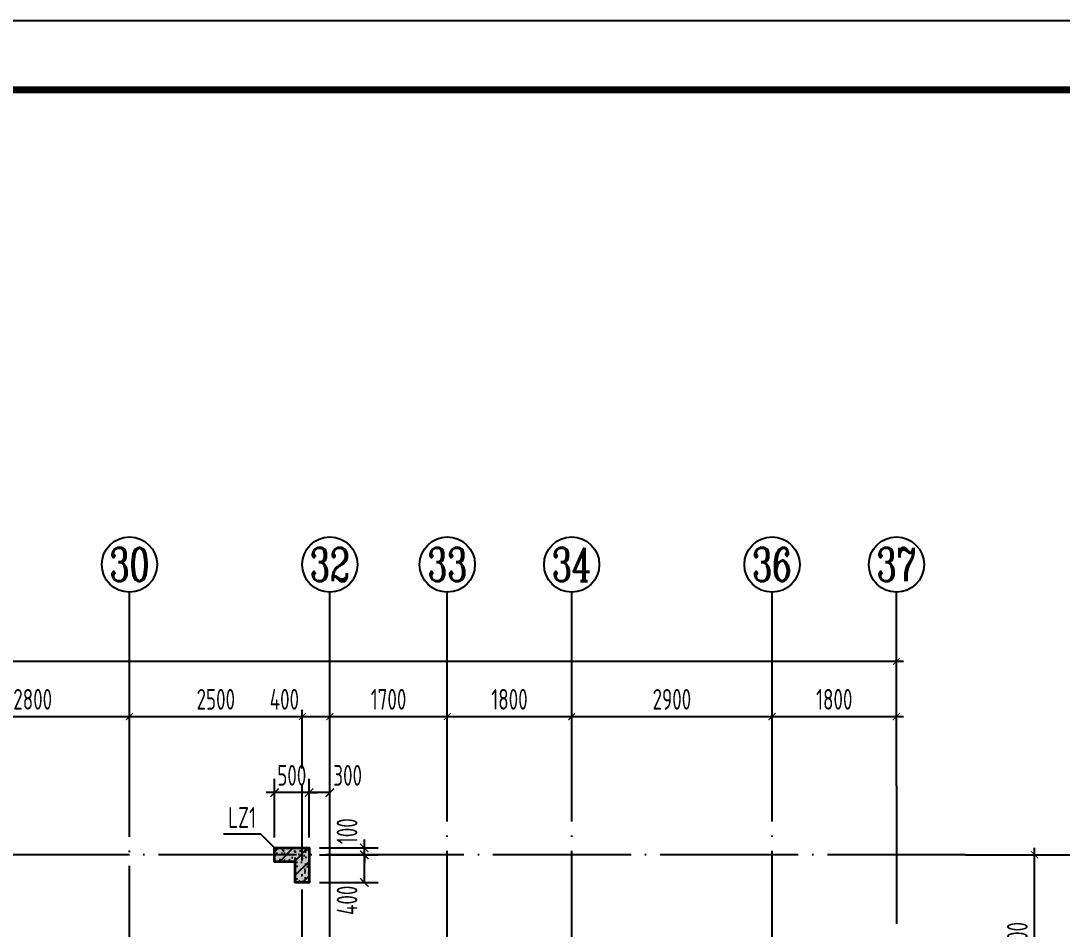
# Model space of a CAD drawing. Extents: x -668857 to 185752, y -270966 to 286822.
# Drawn here: x -280121 to -265051, y 143997 to 157141 of the extents above; entities that cross this region are included whole.
import ezdxf
from ezdxf.enums import TextEntityAlignment as Align

# ---------------------------------------------------------------- set-up
doc = ezdxf.new("R2010")
doc.units = 0
doc.header["$LTSCALE"] = 1000
doc.linetypes.add('DOTE', pattern=[2.42, 2, -0.2, 0.02, -0.2])
doc.layers.get('0').update_dxf_attribs({"linetype": 'CONTINUOUS'})
doc.layers.get('DEFPOINTS').update_dxf_attribs({"linetype": 'CONTINUOUS'})
for name, color, linetype in [('-TK', 7, 'CONTINUOUS'), ('A-AXIS', 1, 'CONTINUOUS'), ('A-DOTE', 10, 'DOTE'), ('AXIS_NUM', 7, 'CONTINUOUS'), ('COLU_DE_TEXT', 7, 'CONTINUOUS'), ('LABEL', 1, 'CONTINUOUS'), ('S-Q墙标注', 3, 'CONTINUOUS'), ('S-X详图填充', 252, 'CONTINUOUS'), ('S-X详图实线', 4, 'CONTINUOUS'), ('S-Y一般标注', 3, 'CONTINUOUS'), ('S-Z柱填充', 252, 'CONTINUOUS'), ('S-Z柱实线', 6, 'CONTINUOUS')]:
    doc.layers.add(name, color=color, linetype=linetype)
doc.styles.add('TSSD_Axis', font='complex.shx', dxfattribs={"width": 0.7, "bigfont": 'hztxt.shx'})
doc.styles.add('TSSD_DIMENSION', font='Tssdeng.shx', dxfattribs={"width": 0.7, "bigfont": 'tssdchn.shx'})
doc.styles.add('TSSD_REIN', font='tssdeng.shx', dxfattribs={"width": 0.7, "height": 300, "bigfont": 'tssdchn.shx'})
doc.styles.add('结构文字', font='zstxt.shx', dxfattribs={"width": 0.7, "bigfont": 'zshz.shx'})
doc.dimstyles.new('STRUCK', dxfattribs={"dimtxt": 400, "dimasz": 121, "dimexe": 200, "dimexo": 150, "dimgap": 115, "dimtad": 1, "dimdec": 0, "dimdsep": 46, "dimtxsty": '结构文字', "dimblk": 'ARCHTICK', "dimcen": 400, "dimclrd": 3, "dimclre": 3, "dimclrt": 7, "dimadec": 0, "dimazin": 0, "dimtfac": 1, "dimtdec": 0, "dimtix": 1, "dimtmove": 2, "dimatfit": 3, "dimldrblk": '_DIMX', "dimfxl": 1, "dimtolj": 1, "dimtzin": 0, "dimarcsym": 0})
doc.dimstyles.new('TSSD_100_100', dxfattribs={"dimtxt": 300, "dimasz": 100, "dimexe": 100, "dimexo": 250, "dimgap": 100, "dimtad": 1, "dimdec": 0, "dimzin": 0, "dimdsep": 46, "dimtxsty": 'TSSD_DIMENSION', "dimblk": 'ARCHTICK', "dimcen": 0, "dimdle": 100, "dimclrt": 7, "dimadec": 0, "dimazin": 0, "dimtfac": 1, "dimtdec": 0, "dimtix": 1, "dimtmove": 2, "dimatfit": 3, "dimldrblk": 'ARCHTICK', "dimfxl": 1, "dimtolj": 1, "dimtzin": 0, "dimarcsym": 0})

# ---------------------------------------------------------------- blocks, each defined once
blk = doc.blocks.new('ts_axno')
at = {"color": 0, "linetype": 'ByBlock', "lineweight": -2}
blk.add_circle((0, 0), 0.5, dxfattribs=at)
at = {"color": 0, "linetype": 'ByBlock', "lineweight": -2, "style": 'TSSD_Axis', "width": 0.7}
blk.add_attdef('A', text='', height=0.6, dxfattribs=at).set_placement((0, 0), align=Align.MIDDLE_CENTER)
blk = doc.blocks.new('_ArchTick')
at = {"color": 0, "linetype": 'ByBlock', "const_width": 0.15}
blk.add_lwpolyline([(-0.5, -0.5), (0.5, 0.5)], dxfattribs=at)
blk = doc.blocks.new('*D99')
at = {"layer": 'DEFPOINTS', "color": 0, "transparency": 16777216}
for p in [(43500, 22100), (40700, 21100), (43500, 21100)]:
    blk.add_point(p, dxfattribs=at)
at = {"layer": 'S-Y一般标注', "color": 0, "lineweight": -2, "transparency": 16777216}
for p, q in [((40700, 21350), (40700, 22200)), ((43500, 21350), (43500, 22200)), ((40600, 22100), (43600, 22100))]:
    blk.add_line(p, q, dxfattribs=at)
at = {"layer": 'S-Y一般标注', "color": 0, "lineweight": -2, "transparency": 16777216, "xscale": 100, "yscale": 100, "zscale": 100, "rotation": 180}
blk.add_blockref('_ArchTick', (40700, 22100), dxfattribs=at)
at = {"layer": 'S-Y一般标注', "color": 0, "lineweight": -2, "transparency": 16777216, "xscale": 100, "yscale": 100, "zscale": 100}
blk.add_blockref('_ArchTick', (43500, 22100), dxfattribs=at)
at = {"layer": 'S-Y一般标注', "color": 7, "transparency": 16777216, "insert": (42100, 22350), "char_height": 300, "attachment_point": 5, "style": 'TSSD_DIMENSION'}
blk.add_mtext('\\A1;2800', dxfattribs=at)
blk = doc.blocks.new('*D100')
at = {"layer": 'DEFPOINTS', "color": 0, "transparency": 16777216}
for p in [(46400, 22100), (46000, 21100), (46400, 21100)]:
    blk.add_point(p, dxfattribs=at)
at = {"layer": 'S-Y一般标注', "color": 0, "lineweight": -2, "transparency": 16777216}
for p, q in [((46000, 21350), (46000, 22200)), ((46400, 21350), (46400, 22200)), ((45900, 22100), (46500, 22100))]:
    blk.add_line(p, q, dxfattribs=at)
at = {"layer": 'S-Y一般标注', "color": 0, "lineweight": -2, "transparency": 16777216, "xscale": 100, "yscale": 100, "zscale": 100, "rotation": 180}
blk.add_blockref('_ArchTick', (46000, 22100), dxfattribs=at)
at = {"layer": 'S-Y一般标注', "color": 0, "lineweight": -2, "transparency": 16777216, "xscale": 100, "yscale": 100, "zscale": 100}
blk.add_blockref('_ArchTick', (46400, 22100), dxfattribs=at)
at = {"layer": 'S-Y一般标注', "color": 7, "transparency": 16777216, "insert": (45742, 22350), "char_height": 300, "attachment_point": 5, "style": 'TSSD_DIMENSION'}
blk.add_mtext('\\A1;400', dxfattribs=at)
blk = doc.blocks.new('*D101')
at = {"layer": 'DEFPOINTS', "color": 0, "transparency": 16777216}
for p in [(48100, 22100), (46400, 21100), (48100, 21100)]:
    blk.add_point(p, dxfattribs=at)
at = {"layer": 'S-Y一般标注', "color": 0, "lineweight": -2, "transparency": 16777216}
for p, q in [((46400, 21350), (46400, 22200)), ((48100, 21350), (48100, 22200)), ((46300, 22100), (48200, 22100))]:
    blk.add_line(p, q, dxfattribs=at)
at = {"layer": 'S-Y一般标注', "color": 0, "lineweight": -2, "transparency": 16777216, "xscale": 100, "yscale": 100, "zscale": 100, "rotation": 180}
blk.add_blockref('_ArchTick', (46400, 22100), dxfattribs=at)
at = {"layer": 'S-Y一般标注', "color": 0, "lineweight": -2, "transparency": 16777216, "xscale": 100, "yscale": 100, "zscale": 100}
blk.add_blockref('_ArchTick', (48100, 22100), dxfattribs=at)
at = {"layer": 'S-Y一般标注', "color": 7, "transparency": 16777216, "insert": (47250, 22350), "char_height": 300, "attachment_point": 5, "style": 'TSSD_DIMENSION'}
blk.add_mtext('\\A1;1700', dxfattribs=at)
blk = doc.blocks.new('*D102')
at = {"layer": 'DEFPOINTS', "color": 0, "transparency": 16777216}
for p in [(49900, 22100), (48100, 21100), (49900, 21100)]:
    blk.add_point(p, dxfattribs=at)
at = {"layer": 'S-Y一般标注', "color": 0, "lineweight": -2, "transparency": 16777216}
for p, q in [((48100, 21350), (48100, 22200)), ((49900, 21350), (49900, 22200)), ((48000, 22100), (50000, 22100))]:
    blk.add_line(p, q, dxfattribs=at)
at = {"layer": 'S-Y一般标注', "color": 0, "lineweight": -2, "transparency": 16777216, "xscale": 100, "yscale": 100, "zscale": 100, "rotation": 180}
blk.add_blockref('_ArchTick', (48100, 22100), dxfattribs=at)
at = {"layer": 'S-Y一般标注', "color": 0, "lineweight": -2, "transparency": 16777216, "xscale": 100, "yscale": 100, "zscale": 100}
blk.add_blockref('_ArchTick', (49900, 22100), dxfattribs=at)
at = {"layer": 'S-Y一般标注', "color": 7, "transparency": 16777216, "insert": (49000, 22350), "char_height": 300, "attachment_point": 5, "style": 'TSSD_DIMENSION'}
blk.add_mtext('\\A1;1800', dxfattribs=at)
blk = doc.blocks.new('*D103')
at = {"layer": 'DEFPOINTS', "color": 0, "transparency": 16777216}
for p in [(52800, 22100), (49900, 21100), (52800, 21100)]:
    blk.add_point(p, dxfattribs=at)
at = {"layer": 'S-Y一般标注', "color": 0, "lineweight": -2, "transparency": 16777216}
for p, q in [((49900, 21350), (49900, 22200)), ((52800, 21350), (52800, 22200)), ((49800, 22100), (52900, 22100))]:
    blk.add_line(p, q, dxfattribs=at)
at = {"layer": 'S-Y一般标注', "color": 0, "lineweight": -2, "transparency": 16777216, "xscale": 100, "yscale": 100, "zscale": 100, "rotation": 180}
blk.add_blockref('_ArchTick', (49900, 22100), dxfattribs=at)
at = {"layer": 'S-Y一般标注', "color": 0, "lineweight": -2, "transparency": 16777216, "xscale": 100, "yscale": 100, "zscale": 100}
blk.add_blockref('_ArchTick', (52800, 22100), dxfattribs=at)
at = {"layer": 'S-Y一般标注', "color": 7, "transparency": 16777216, "insert": (51350, 22350), "char_height": 300, "attachment_point": 5, "style": 'TSSD_DIMENSION'}
blk.add_mtext('\\A1;2900', dxfattribs=at)
blk = doc.blocks.new('*D104')
at = {"layer": 'DEFPOINTS', "color": 0, "transparency": 16777216}
for p in [(54600, 22100), (52800, 21100), (54600, 21100)]:
    blk.add_point(p, dxfattribs=at)
at = {"layer": 'S-Y一般标注', "color": 0, "lineweight": -2, "transparency": 16777216}
for p, q in [((52800, 21350), (52800, 22200)), ((54600, 21350), (54600, 22200)), ((52700, 22100), (54700, 22100))]:
    blk.add_line(p, q, dxfattribs=at)
at = {"layer": 'S-Y一般标注', "color": 0, "lineweight": -2, "transparency": 16777216, "xscale": 100, "yscale": 100, "zscale": 100, "rotation": 180}
blk.add_blockref('_ArchTick', (52800, 22100), dxfattribs=at)
at = {"layer": 'S-Y一般标注', "color": 0, "lineweight": -2, "transparency": 16777216, "xscale": 100, "yscale": 100, "zscale": 100}
blk.add_blockref('_ArchTick', (54600, 22100), dxfattribs=at)
at = {"layer": 'S-Y一般标注', "color": 7, "transparency": 16777216, "insert": (53700, 22350), "char_height": 300, "attachment_point": 5, "style": 'TSSD_DIMENSION'}
blk.add_mtext('\\A1;1800', dxfattribs=at)
blk = doc.blocks.new('*D105')
at = {"layer": 'DEFPOINTS', "color": 0, "transparency": 16777216}
for p in [(54600, 22900), (4600, 21100), (54600, 21100)]:
    blk.add_point(p, dxfattribs=at)
at = {"layer": 'S-Y一般标注', "color": 0, "lineweight": -2, "transparency": 16777216}
for p, q in [((4600, 21350), (4600, 23000)), ((54600, 21350), (54600, 23000)), ((4500, 22900), (54700, 22900))]:
    blk.add_line(p, q, dxfattribs=at)
at = {"layer": 'S-Y一般标注', "color": 0, "lineweight": -2, "transparency": 16777216, "xscale": 100, "yscale": 100, "zscale": 100, "rotation": 180}
blk.add_blockref('_ArchTick', (4600, 22900), dxfattribs=at)
at = {"layer": 'S-Y一般标注', "color": 0, "lineweight": -2, "transparency": 16777216, "xscale": 100, "yscale": 100, "zscale": 100}
blk.add_blockref('_ArchTick', (54600, 22900), dxfattribs=at)
at = {"layer": 'S-Y一般标注', "color": 7, "transparency": 16777216, "insert": (29600, 23150), "char_height": 300, "attachment_point": 5, "style": 'TSSD_DIMENSION'}
blk.add_mtext('\\A1;50000', dxfattribs=at)
blk = doc.blocks.new('*D121')
at = {"layer": 'DEFPOINTS', "color": 0, "transparency": 16777216}
for p in [(46000, 22100), (43500, 21100), (46000, 21100)]:
    blk.add_point(p, dxfattribs=at)
at = {"layer": 'S-Y一般标注', "color": 0, "lineweight": -2, "transparency": 16777216}
for p, q in [((43500, 21350), (43500, 22200)), ((46000, 21350), (46000, 22200)), ((43400, 22100), (46100, 22100))]:
    blk.add_line(p, q, dxfattribs=at)
at = {"layer": 'S-Y一般标注', "color": 0, "lineweight": -2, "transparency": 16777216, "xscale": 100, "yscale": 100, "zscale": 100, "rotation": 180}
blk.add_blockref('_ArchTick', (43500, 22100), dxfattribs=at)
at = {"layer": 'S-Y一般标注', "color": 0, "lineweight": -2, "transparency": 16777216, "xscale": 100, "yscale": 100, "zscale": 100}
blk.add_blockref('_ArchTick', (46000, 22100), dxfattribs=at)
at = {"layer": 'S-Y一般标注', "color": 7, "transparency": 16777216, "insert": (44750, 22350), "char_height": 300, "attachment_point": 5, "style": 'TSSD_DIMENSION'}
blk.add_mtext('\\A1;2500', dxfattribs=at)
blk = doc.blocks.new('*D145')
at = {"layer": 'DEFPOINTS', "color": 0, "transparency": 16777216}
for p in [(55600, 20100), (57400, 20100), (55600, 4600)]:
    blk.add_point(p, dxfattribs=at)
at = {"layer": 'S-Y一般标注', "color": 0, "lineweight": -2, "transparency": 16777216}
for p, q in [((57400, 4500), (57400, 20200)), ((55850, 20100), (57500, 20100)), ((55850, 4600), (57500, 4600))]:
    blk.add_line(p, q, dxfattribs=at)
at = {"layer": 'S-Y一般标注', "color": 0, "lineweight": -2, "transparency": 16777216, "xscale": 100, "yscale": 100, "zscale": 100}
for p, rotation in [((57400, 20100), 90), ((57400, 4600), 270)]:
    blk.add_blockref('_ArchTick', p, dxfattribs=dict(at, rotation=rotation))
at = {"layer": 'S-Y一般标注', "color": 7, "transparency": 16777216, "insert": (57150, 12350), "char_height": 300, "attachment_point": 5, "rotation": 90, "style": 'TSSD_DIMENSION'}
blk.add_mtext('\\A1;15500', dxfattribs=at)
blk = doc.blocks.new('*D148')
at = {"layer": 'DEFPOINTS', "color": 0, "transparency": 16777216}
for p in [(55600, 20100), (56600, 20100), (55600, 17600)]:
    blk.add_point(p, dxfattribs=at)
at = {"layer": 'S-Y一般标注', "color": 0, "lineweight": -2, "transparency": 16777216}
for p, q in [((56600, 17500), (56600, 20200)), ((55850, 20100), (56700, 20100)), ((55850, 17600), (56700, 17600))]:
    blk.add_line(p, q, dxfattribs=at)
at = {"layer": 'S-Y一般标注', "color": 0, "lineweight": -2, "transparency": 16777216, "xscale": 100, "yscale": 100, "zscale": 100}
for p, rotation in [((56600, 20100), 90), ((56600, 17600), 270)]:
    blk.add_blockref('_ArchTick', p, dxfattribs=dict(at, rotation=rotation))
at = {"layer": 'S-Y一般标注', "color": 7, "transparency": 16777216, "insert": (56350, 18850), "char_height": 300, "attachment_point": 5, "rotation": 90, "style": 'TSSD_DIMENSION'}
blk.add_mtext('\\A1;2500', dxfattribs=at)
blk = doc.blocks.new('*D3667')
at = {"layer": 'DEFPOINTS', "color": 0, "transparency": 16777216}
for p in [(-275950, 145173), (-275150, 145173), (-275950, 145073)]:
    blk.add_point(p, dxfattribs=at)
at = {"layer": 'S-Q墙标注', "color": 3, "lineweight": -2, "transparency": 16777216}
for p, q in [((-275150, 145173), (-275150, 145294)), ((-275800, 145173), (-274950, 145173)), ((-275150, 145073), (-275150, 145173)), ((-275800, 145073), (-274950, 145073)), ((-275150, 145073), (-275150, 144952))]:
    blk.add_line(p, q, dxfattribs=at)
at = {"layer": 'S-Q墙标注', "color": 3, "lineweight": -2, "transparency": 16777216, "xscale": 121, "yscale": 121, "zscale": 121}
for p, rotation in [((-275150, 145173), 270), ((-275150, 145073), 90)]:
    blk.add_blockref('_ArchTick', p, dxfattribs=dict(at, rotation=rotation))
at = {"layer": 'S-Q墙标注', "color": 7, "transparency": 16777216, "insert": (-275400, 145415), "char_height": 300, "attachment_point": 5, "rotation": 90, "style": 'TSSD_REIN'}
blk.add_mtext('\\A1;100', dxfattribs=at)
blk = doc.blocks.new('_DIMX')
blk.add_line((-150, 0), (150, 0))
at = {"const_width": 50}
blk.add_lwpolyline([(-70, -70), (70, 70)], dxfattribs=at)
blk = doc.blocks.new('*D3668')
at = {"layer": 'DEFPOINTS', "color": 0, "transparency": 16777216}
for p in [(-275950, 145073), (-275150, 145073), (-275950, 144673)]:
    blk.add_point(p, dxfattribs=at)
at = {"layer": 'S-Q墙标注', "color": 3, "lineweight": -2, "transparency": 16777216}
for p, q in [((-275800, 145073), (-274950, 145073)), ((-275150, 144673), (-275150, 145073)), ((-275800, 144673), (-274950, 144673))]:
    blk.add_line(p, q, dxfattribs=at)
at = {"layer": 'S-Q墙标注', "color": 3, "lineweight": -2, "transparency": 16777216, "xscale": 121, "yscale": 121, "zscale": 121}
for p, rotation in [((-275150, 145073), 90), ((-275150, 144673), 270)]:
    blk.add_blockref('_ArchTick', p, dxfattribs=dict(at, rotation=rotation))
at = {"layer": 'S-Q墙标注', "color": 7, "transparency": 16777216, "insert": (-275400, 144415), "char_height": 300, "attachment_point": 5, "rotation": 90, "style": 'TSSD_REIN'}
blk.add_mtext('\\A1;400', dxfattribs=at)
blk = doc.blocks.new('*D3672')
at = {"layer": 'DEFPOINTS', "color": 0, "transparency": 16777216}
for p in [(-276450, 145973), (-276450, 145173), (-275950, 145173)]:
    blk.add_point(p, dxfattribs=at)
at = {"layer": 'S-Q墙标注', "color": 3, "lineweight": -2, "transparency": 16777216}
for p, q in [((-276450, 145323), (-276450, 146173)), ((-275950, 145323), (-275950, 146173)), ((-276450, 145973), (-276571, 145973)), ((-275950, 145973), (-276450, 145973)), ((-275950, 145973), (-275829, 145973))]:
    blk.add_line(p, q, dxfattribs=at)
at = {"layer": 'S-Q墙标注', "color": 3, "lineweight": -2, "transparency": 16777216, "xscale": 121, "yscale": 121, "zscale": 121}
blk.add_blockref('_ArchTick', (-276450, 145973), dxfattribs=at)
at = {"layer": 'S-Q墙标注', "color": 3, "lineweight": -2, "transparency": 16777216, "xscale": 121, "yscale": 121, "zscale": 121, "rotation": 180}
blk.add_blockref('_ArchTick', (-275950, 145973), dxfattribs=at)
at = {"layer": 'S-Q墙标注', "color": 7, "transparency": 16777216, "insert": (-276200, 146223), "char_height": 300, "attachment_point": 5, "style": 'TSSD_REIN'}
blk.add_mtext('\\A1;500', dxfattribs=at)
blk = doc.blocks.new('*D3673')
at = {"layer": 'DEFPOINTS', "color": 0, "transparency": 16777216}
for p in [(-275950, 145973), (-275950, 145173), (-275649, 145173)]:
    blk.add_point(p, dxfattribs=at)
at = {"layer": 'S-Q墙标注', "color": 3, "lineweight": -2, "transparency": 16777216}
for p, q in [((-275950, 145323), (-275950, 146173)), ((-275649, 145323), (-275649, 146173)), ((-275649, 145973), (-275950, 145973))]:
    blk.add_line(p, q, dxfattribs=at)
at = {"layer": 'S-Q墙标注', "color": 3, "lineweight": -2, "transparency": 16777216, "xscale": 121, "yscale": 121, "zscale": 121, "rotation": 180}
blk.add_blockref('_ArchTick', (-275950, 145973), dxfattribs=at)
at = {"layer": 'S-Q墙标注', "color": 3, "lineweight": -2, "transparency": 16777216, "xscale": 121, "yscale": 121, "zscale": 121}
blk.add_blockref('_ArchTick', (-275649, 145973), dxfattribs=at)
at = {"layer": 'S-Q墙标注', "color": 7, "transparency": 16777216, "insert": (-275391, 146223), "char_height": 300, "attachment_point": 5, "style": 'TSSD_REIN'}
blk.add_mtext('\\A1;300', dxfattribs=at)
blk = doc.blocks.new('A1')
blk.add_lwpolyline([(0, 59400), (0, 0), (84100, 0), (84100, 59400)], close=True)
at = {"const_width": 100}
blk.add_lwpolyline([(2500, 58400), (2500, 1000), (83100, 1000), (83100, 58400)], close=True, dxfattribs=at)
blk = doc.blocks.new('20210726.16350016')
at = {"layer": 'A-AXIS'}
for p, q in [((43500, 21100), (43500, 23900)), ((46400, 21100), (46400, 23900)), ((48100, 21100), (48100, 23900)), ((49900, 21100), (49900, 23900)), ((52800, 21100), (52800, 23900)), ((54600, 21100), (54600, 23900)), ((55600, 20100), (58400, 20100))]:
    blk.add_line(p, q, dxfattribs=at)
at = {"layer": 'A-DOTE'}
for p, q in [((43500, 13100.3), (43500, 21100)), ((46000, 17600), (46000, 21100)), ((46400, 13700), (46400, 21100)), ((48100, 10900), (48100, 21100)), ((49900, 10900), (49900, 21100)), ((52800, 10900), (52800, 21100)), ((54600, 21100), (54600, 3600)), ((55600, 20100), (3600, 20100))]:
    blk.add_line(p, q, dxfattribs=at)
at = {"layer": 'A-AXIS'}
ref = blk.add_blockref('ts_axno', (43500, 24300), dxfattribs=dict(at, xscale=800, yscale=800, zscale=800))
ref.add_attrib('18', '30', dxfattribs={"layer": 'AXIS_NUM', "height": 480, "style": 'TSSD_Axis', "width": 0.7}).set_placement((43500, 24300), align=Align.MIDDLE_CENTER)
ref = blk.add_blockref('ts_axno', (46400, 24300), dxfattribs=dict(at, xscale=800, yscale=800, zscale=800))
ref.add_attrib('19', '32', dxfattribs={"layer": 'AXIS_NUM', "height": 480, "style": 'TSSD_Axis', "width": 0.7}).set_placement((46400, 24300), align=Align.MIDDLE_CENTER)
ref = blk.add_blockref('ts_axno', (48100, 24300), dxfattribs=dict(at, xscale=800, yscale=800, zscale=800))
ref.add_attrib('20', '33', dxfattribs={"layer": 'AXIS_NUM', "height": 480, "style": 'TSSD_Axis', "width": 0.7}).set_placement((48100, 24300), align=Align.MIDDLE_CENTER)
ref = blk.add_blockref('ts_axno', (49900, 24300), dxfattribs=dict(at, xscale=800, yscale=800, zscale=800))
ref.add_attrib('21', '34', dxfattribs={"layer": 'AXIS_NUM', "height": 480, "style": 'TSSD_Axis', "width": 0.7}).set_placement((49900, 24300), align=Align.MIDDLE_CENTER)
ref = blk.add_blockref('ts_axno', (52800, 24300), dxfattribs=dict(at, xscale=800, yscale=800, zscale=800))
ref.add_attrib('22', '36', dxfattribs={"layer": 'AXIS_NUM', "height": 480, "style": 'TSSD_Axis', "width": 0.7}).set_placement((52800, 24300), align=Align.MIDDLE_CENTER)
ref = blk.add_blockref('ts_axno', (54600, 24300), dxfattribs=dict(at, xscale=800, yscale=800, zscale=800))
ref.add_attrib('23', '37', dxfattribs={"layer": 'AXIS_NUM', "height": 480, "style": 'TSSD_Axis', "width": 0.7}).set_placement((54600, 24300), align=Align.MIDDLE_CENTER)
at = {"layer": 'S-Y一般标注'}
for base, p1, p2, picture, middle in [((54600, 22900), (4600, 21100), (54600, 21100), '*D105', (29600, 23150)), ((43500, 22100), (40700, 21100), (43500, 21100), '*D99', (42100, 22350)), ((46000, 22100), (43500, 21100), (46000, 21100), '*D121', (44750, 22350)), ((48100, 22100), (46400, 21100), (48100, 21100), '*D101', (47250, 22350)), ((49900, 22100), (48100, 21100), (49900, 21100), '*D102', (49000, 22350)), ((52800, 22100), (49900, 21100), (52800, 21100), '*D103', (51350, 22350)), ((54600, 22100), (52800, 21100), (54600, 21100), '*D104', (53700, 22350))]:
    dim = blk.add_linear_dim(base=base, p1=p1, p2=p2, dimstyle='TSSD_100_100', dxfattribs=at)
    dim.commit()
    dim.dimension.update_dxf_attribs({"geometry": picture, "text_midpoint": middle})
dim = blk.add_linear_dim(base=(46400, 22100), p1=(46000, 21100), p2=(46400, 21100), dimstyle='TSSD_100_100', dxfattribs=at)
dim.commit()
dim.dimension.update_dxf_attribs({"geometry": '*D100', "text_midpoint": (45741.9, 22350), "dimtype": 160})
for base, p1, picture, middle in [((57400, 20100), (55600, 4600), '*D145', (57150, 12350)), ((56600, 20100), (55600, 17600), '*D148', (56350, 18850))]:
    dim = blk.add_linear_dim(base=base, p1=p1, p2=(55600, 20100), angle=90, dimstyle='TSSD_100_100', dxfattribs=at)
    dim.commit()
    dim.dimension.update_dxf_attribs({"geometry": picture, "text_midpoint": middle})

msp = doc.modelspace()

# ---------------------------------------------------------------- hatches: boundary and pattern name
at = {"layer": 'S-X详图填充'}
h = msp.add_hatch(color=256, dxfattribs=at)
h.dxf.hatch_style = 1
h.paths.add_polyline_path([(-276449.52, 145173.28), (-275949.52, 145173.28), (-275949.52, 144673.28), (-276149.52, 144673.28), (-276149.52, 144973.28), (-276449.52, 144973.28)])
at = {"layer": 'S-Z柱填充'}
h = msp.add_hatch(dxfattribs=at)
h.set_pattern_fill('ARMORED', color=256, scale=30, style=0)
h.set_pattern_definition([(50, (-331726.56, -10712.33), (215.17805, -18.82564), [22.5, -247.5]), (355, (-331726.56, -10712.33), (-41.6254, 225.65764), [18, -198]), (100.4514, (-331708.63, -10713.9), (173.55281, 206.83186), [19.12206, -210.34263]), (46.1842, (-331726.56, -10652.33), (320.1723, -49.6557), [33.75, -371.25]), (96.6356, (-331699.88, -10656.47), (280.3988, 292.23536), [28.6831, -315.5139]), (351.1842, (-331726.56, -10652.33), (280.3986, 292.2356), [27, -297]), (21, (-331696.56, -10667.33), (179.07212, -120.78567), [22.5, -247.5]), (326, (-331696.56, -10667.33), (72.9946, 217.545), [18, -198]), (71.4514, (-331681.64, -10677.4), (252.0668, 96.75915), [19.12206, -210.34263]), (37.5, (-331726.56, -10712.33), (3.647957, 99.868156), [0, -195.6, 0, -201, 0, -198.75]), (7.5, (-331726.56, -10712.33), (78.92086, 118.323514), [0, -114.6, 0, -191.1, 0, -75.75]), (327.5, (-331793.46, -10712.33), (160.14673, -6.76646), [0, -75, 0, -234, 0, -310.5]), (317.5, (-331823.46, -10712.33), (174.95585, 30.0315), [0, -97.5, 0, -155.4, 0, -220.5]), (45, (-331726.56, -10712.33), (-106.06602, 106.06602), [])])
h.paths.add_polyline_path([(-276449.51, 145173.28), (-275949.51, 145173.28), (-275949.51, 144673.28), (-276149.51, 144673.28), (-276149.51, 144973.28), (-276449.51, 144973.28)])

# ---------------------------------------------------------------- linework, layer by layer
at = {"layer": 'LABEL'}
msp.add_lwpolyline([(-276449.51, 145173.27), (-276649.51, 145373.27), (-277188.46, 145373.27)], dxfattribs=at)
at = {"layer": 'S-X详图实线'}
msp.add_lwpolyline([(-276149.52, 144673.28), (-276149.52, 144973.28), (-276449.52, 144973.28), (-276449.52, 145173.28), (-275949.52, 145173.28), (-275949.52, 144673.28), (-276149.52, 144673.28)], dxfattribs=at)
at = {"layer": 'S-Z柱实线', "lineweight": 35}
for points in [[(-276449.52, 145173.28), (-275949.52, 145173.28), (-275949.52, 144673.28), (-276149.52, 144673.28), (-276149.52, 144973.28), (-276449.52, 144973.28), (-276449.52, 145173.28)], [(-276449.51, 145173.28), (-275949.51, 145173.28), (-275949.51, 144673.28), (-276149.51, 144673.28), (-276149.51, 144973.28), (-276449.51, 144973.28), (-276449.51, 145173.28)]]:
    msp.add_lwpolyline(points, dxfattribs=at)

# ---------------------------------------------------------------- block references
at = {"layer": '-TK'}
msp.add_blockref('A1', (-332090.94, 97740.98), dxfattribs=at)
at = {"layer": 'A-DOTE'}
msp.add_blockref('20210726.16350016', (-322049.5, 124973.23), dxfattribs=at)

# ---------------------------------------------------------------- texts
at = {"layer": 'COLU_DE_TEXT', "style": 'TSSD_REIN', "width": 0.7}
msp.add_text('LZ1', height=300, dxfattribs=at).set_placement((-277121.04, 145373.27), align=Align.BOTTOM_LEFT)

# ---------------------------------------------------------------- dimensions: what is measured, and where the dimension line sits
at = {"layer": 'S-Q墙标注'}
dim = msp.add_linear_dim(base=(-276449.51, 145973.28), p1=(-275949.51, 145173.28), p2=(-276449.51, 145173.28), angle=180, dimstyle='STRUCK', override={"dimtxt": 300, "dimgap": 100, "dimtxsty": 'TSSD_REIN'}, dxfattribs=at)
dim.commit()
dim.dimension.update_dxf_attribs({"geometry": '*D3672', "text_midpoint": (-276199.51, 146223.28)})
for base, p1, p2, angle, picture, middle in [((-275949.51, 145973.28), (-275649.5, 145173.28), (-275949.51, 145173.28), 180, '*D3673', (-275391.42, 146223.28)), ((-275149.51, 145173.28), (-275949.51, 145073.28), (-275949.51, 145173.28), 90, '*D3667', (-275399.51, 145415.2)), ((-275149.51, 145073.28), (-275949.51, 144673.28), (-275949.51, 145073.28), 90, '*D3668', (-275399.51, 144415.21))]:
    dim = msp.add_linear_dim(base=base, p1=p1, p2=p2, angle=angle, dimstyle='STRUCK', override={"dimtxt": 300, "dimgap": 100, "dimtxsty": 'TSSD_REIN'}, dxfattribs=at)
    dim.commit()
    dim.dimension.update_dxf_attribs({"geometry": picture, "text_midpoint": middle, "dimtype": 160})

doc.saveas('drawing.dxf')
